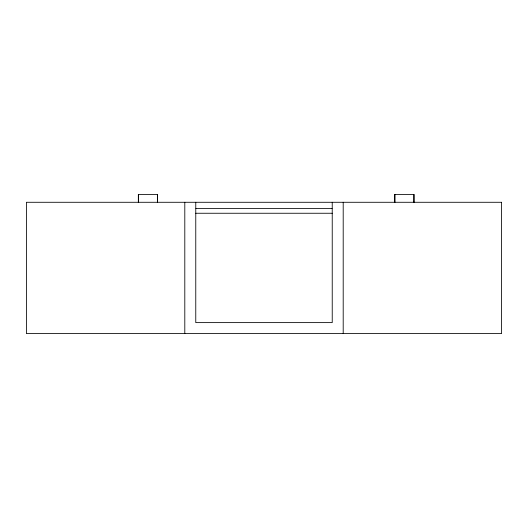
<?xml version="1.0" encoding="UTF-8"?>
<svg xmlns="http://www.w3.org/2000/svg" width="528" height="528" viewBox="0 0 528 528"><rect width="100%" height="100%" fill="white"/><g stroke="black" fill="none" stroke-linecap="round" stroke-linejoin="round"><path stroke-width="0.79" d="M138.369 194.416L138.369 202.283L138.369 194.416L157.502 194.416L157.502 202.283L157.502 194.416M394.819 194.416L394.819 202.283L394.819 194.416L413.952 194.416L413.952 202.283L413.952 194.416M195.941 208.474L332.059 208.474M195.769 213.253L332.231 213.253M343.2 202.283L343.2 333.584M332.231 202.283L332.231 322.615L195.769 322.615L195.769 202.283M184.8 202.283L184.8 333.584M501.6 202.283L26.4 202.283L26.4 333.584L501.6 333.584L501.6 202.283"/></g></svg>
